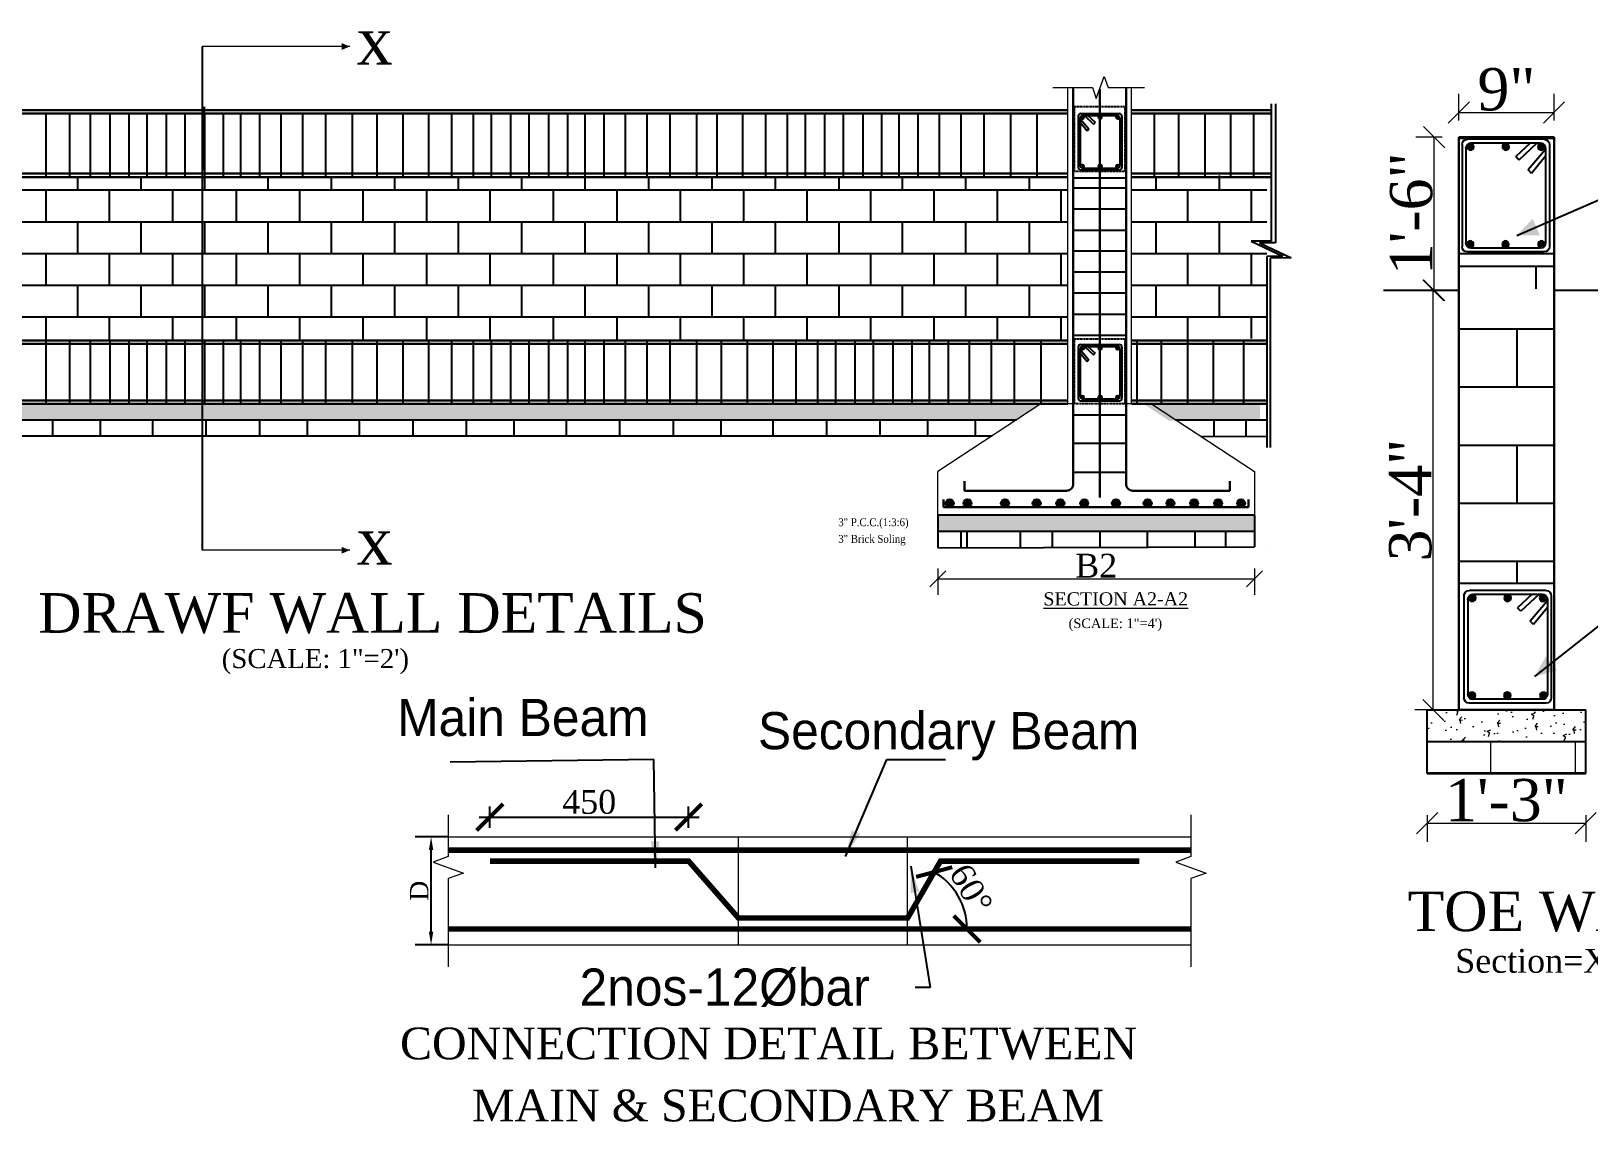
# Model space of a CAD drawing. Header units: inches. Extents: x 130993 to 274375, y -5108 to 103559.
# Drawn here: x 151298 to 151888, y 50273 to 50685 of the extents above; entities that cross this region are included whole.
import ezdxf

# ---------------------------------------------------------------- set-up
doc = ezdxf.new("R2010")
doc.units = ezdxf.units.IN
doc.header["$MEASUREMENT"] = 0
doc.header["$PDMODE"] = 2
doc.header["$PDSIZE"] = -3
doc.linetypes.add('DASHED', pattern=[0.75, 0.5, -0.25])
for name, color, linetype in [('0.25', 203, 'Continuous'), ('Column & Beam', 143, 'Continuous'), ('ELEVATION', 7, 'Continuous'), ('STIRRUPS', 7, 'Continuous')]:
    doc.layers.add(name, color=color, linetype=linetype)
for name, color, linetype, lineweight in [('1', 7, 'Continuous', 25), ('ar', 84, 'Continuous', 9), ('basic', 44, 'Continuous', 5), ('beam', 152, 'DASHED', 20), ('Column', 14, 'Continuous', 30), ('Construction Lines', 241, 'Continuous', 9), ('DIM', 5, 'Continuous', 9), ('dimen', 72, 'Continuous', 9), ('DIMENSION', 142, 'Continuous', 20), ('dimensions', 180, 'Continuous', 18), ('ELEV 0.25', 72, 'Continuous', 25), ('FOOTING', 12, 'Continuous', 30), ('HATCH', 9, 'Continuous', 9), ('MS_bar', 7, 'Continuous', 40), ('outer line', 134, 'Continuous', 13), ('rein', 200, 'Continuous', 30), ('rein.', 240, 'Continuous', 30), ('TEXT', 181, 'Continuous', 13), ('TEXTT', 7, 'Continuous', 13)]:
    doc.layers.add(name, color=color, linetype=linetype, lineweight=lineweight)
doc.styles.add('Attic', font='romans.shx', dxfattribs={"width": 0.8, "height": 1.735066})
doc.styles.add('DIM', font='dutch.ttf')
doc.styles.add('samar', font='times.ttf')
doc.styles.get("Standard").update_dxf_attribs({"font": 'txt.shx', "height": 6})
doc.styles.add('STYLUS', font='stylu.ttf')
doc.dimstyles.new('Attic 1-48in96', dxfattribs={"dimtxt": 7.5, "dimasz": 3, "dimexe": 2, "dimexo": 1, "dimgap": 0.5, "dimtad": 1, "dimdec": 0, "dimlfac": 0.5, "dimzin": 3, "dimdsep": 46, "dimlunit": 4, "dimtxsty": 'Attic', "dimcen": 0.09, "dimclrd": 250, "dimclre": 250, "dimadec": 0, "dimazin": 0, "dimtfac": 1, "dimtdec": 0, "dimtix": 1, "dimtmove": 1, "dimatfit": 2, "dimldrblk": 'Arrow 1', "dimfxl": 4, "dimfxlon": 1, "dimtolj": 1, "dimtzin": 0, "dimlwd": 13, "dimlwe": 13, "dimarcsym": 0})
doc.dimstyles.new('CENTER', dxfattribs={"dimtxt": 9, "dimasz": 10, "dimexe": 4, "dimexo": 0, "dimgap": 1, "dimtad": 1, "dimdec": 4, "dimrnd": 1, "dimzin": 3, "dimdsep": 46, "dimlunit": 4, "dimtxsty": 'DIM', "dimblk": 'ARCHTICK', "dimcen": 0.0625, "dimdle": 4, "dimclrt": 256, "dimadec": 0, "dimazin": 0, "dimtfac": 0.010417, "dimtdec": 4, "dimtix": 1, "dimtmove": 0, "dimatfit": 0, "dimfxl": 4, "dimfxlon": 1, "dimfrac": 2, "dimtolj": 1, "dimtzin": 0, "dimarcsym": 0})
doc.dimstyles.new('FD', dxfattribs={"dimtxt": 7, "dimasz": 5, "dimexe": 6, "dimexo": 0, "dimgap": 1, "dimtad": 1, "dimdec": 4, "dimrnd": 1, "dimzin": 0, "dimdsep": 46, "dimlunit": 4, "dimtxsty": 'DIM', "dimcen": 0.0625, "dimclrd": 256, "dimclre": 256, "dimclrt": 256, "dimadec": 0, "dimazin": 0, "dimtfac": 0.010417, "dimtdec": 4, "dimtmove": 1, "dimatfit": 3, "dimfxl": 1, "dimfrac": 2, "dimtolj": 1, "dimtzin": 0, "dimarcsym": 0})
doc.dimstyles.new('samar 1-24 (small)', dxfattribs={"dimtxt": 16, "dimasz": 8, "dimexe": 7, "dimexo": 1, "dimgap": 0.5, "dimtad": 1, "dimdec": 0, "dimlfac": 0.25, "dimzin": 3, "dimdsep": 46, "dimlunit": 4, "dimtxsty": 'samar', "dimblk": 'OBLIQUE', "dimcen": 0.09, "dimclrd": 256, "dimclre": 256, "dimclrt": 256, "dimadec": 0, "dimazin": 0, "dimtfac": 1, "dimtdec": 0, "dimtix": 1, "dimtmove": 1, "dimatfit": 2, "dimldrblk": 'Arrow 1', "dimfxl": 3, "dimfxlon": 1, "dimtolj": 1, "dimtzin": 0, "dimlwd": -1, "dimlwe": -1, "dimarcsym": 0})
doc.dimstyles.new('samar 1-48 (small)', dxfattribs={"dimtxt": 9, "dimasz": 6, "dimexe": 6, "dimexo": 1, "dimgap": 0.5, "dimtad": 1, "dimdec": 0, "dimlfac": 0.5, "dimzin": 3, "dimdsep": 46, "dimlunit": 4, "dimtxsty": 'samar', "dimblk": 'OBLIQUE', "dimcen": 0.09, "dimclrd": 256, "dimclre": 256, "dimadec": 0, "dimazin": 0, "dimtfac": 1, "dimtdec": 0, "dimtix": 1, "dimtmove": 1, "dimatfit": 2, "dimldrblk": 'Arrow 1', "dimfxl": 4, "dimfxlon": 1, "dimtolj": 1, "dimtzin": 0, "dimlwd": -1, "dimlwe": -1, "dimarcsym": 0})
pattern_1 = [(0, (-177196.107, 21873.183), (0, 12), []), (90, (-177196.107, 21873.183), (-12, 12), [12, -12])]

# ---------------------------------------------------------------- blocks, each defined once
blk = doc.blocks.new('Arrow 1')
at = {"layer": '1'}
blk.add_hatch(color=256, dxfattribs=at).paths.add_polyline_path([(-1.008, 0.424), (-1.008, -0.424), (-0.008, 0)])
blk = doc.blocks.new('_Oblique')
at = {"color": 0, "linetype": 'ByBlock', "lineweight": -2}
blk.add_line((-0.5, -0.5), (0.5, 0.5), dxfattribs=at)
blk = doc.blocks.new('*D31')
at = {"layer": 'Defpoints', "color": 0, "transparency": 16777216}
for p in [(-308.05, 233.32), (-188.26, 233.57), (-188.26, 209.47)]:
    blk.add_point(p, dxfattribs=at)
at = {"layer": 'dimen', "transparency": 16777216}
for p, q in [((-308.05, 213.47), (-308.05, 203.47)), ((-188.26, 213.47), (-188.26, 203.47)), ((-308.05, 209.47), (-188.26, 209.47))]:
    blk.add_line(p, q, dxfattribs=at)
at = {"layer": 'dimen', "transparency": 16777216, "xscale": 6, "yscale": 6, "zscale": 6, "rotation": 180}
blk.add_blockref('_Oblique', (-308.05, 209.47), dxfattribs=at)
at = {"layer": 'dimen', "transparency": 16777216, "xscale": 6, "yscale": 6, "zscale": 6}
blk.add_blockref('_Oblique', (-188.26, 209.47), dxfattribs=at)
at = {"layer": 'dimen', "color": 0, "transparency": 16777216, "insert": (-248.15, 214.47), "char_height": 9, "attachment_point": 5, "style": 'samar'}
blk.add_mtext('\\A1;B2', dxfattribs=at)
blk = doc.blocks.new('stirrups')
at = {"layer": 'HATCH'}
h = blk.add_hatch(color=256, dxfattribs=at)
h.dxf.hatch_style = 1
h.paths.add_polyline_path([(-14.69, 47.96, 0.184025), (-14.36, 47.1, 0.072502), (-13.89, 46.76, 0.534581), (-12.1, 47.96, 1)])
h = blk.add_hatch(color=256, dxfattribs=at)
h.dxf.hatch_style = 1
h.paths.add_polyline_path([(-1.28, 47.99, 0.184025), (-0.95, 47.13, 0.072502), (-0.48, 46.8, 0.534581), (1.31, 47.99, 1)])
h = blk.add_hatch(color=256, dxfattribs=at)
h.dxf.hatch_style = 1
h.paths.add_polyline_path([(12.08, 47.99, 0.184025), (12.41, 47.13, 0.072502), (12.88, 46.8, 0.534581), (14.67, 47.99, 1)])
h = blk.add_hatch(color=256, dxfattribs=at)
h.dxf.hatch_style = 1
h.paths.add_polyline_path([(-14.77, 11.03, 0.184025), (-14.44, 10.17, 0.072502), (-13.97, 9.84, 0.534581), (-12.18, 11.03, 1)])
h = blk.add_hatch(color=256, dxfattribs=at)
h.dxf.hatch_style = 1
h.paths.add_polyline_path([(-1.2, 11.03, 0.184025), (-0.87, 10.17, 0.072502), (-0.4, 9.83, 0.534581), (1.39, 11.03, 1)])
h = blk.add_hatch(color=256, dxfattribs=at)
h.dxf.hatch_style = 1
h.paths.add_polyline_path([(12.17, 11.03, 0.184025), (12.5, 10.17, 0.072502), (12.97, 9.83, 0.534581), (14.75, 11.03, 1)])
at = {"layer": 'STIRRUPS', "ltscale": 0.1}
for p, q in [((-16.53, 48.78), (-16.53, 10.15)), ((-15.06, 47.32), (-15.06, 11.62)), ((-14.53, 50.78), (14.53, 50.78)), ((-13.06, 49.32), (13.06, 49.32)), ((-9.2, 49.32), (9.2, 49.32)), ((15.06, 47.32), (15.06, 11.62)), ((16.53, 48.78), (16.53, 10.15)), ((-15.06, 43.45), (-15.06, 11.62)), ((15.06, 43.45), (15.06, 15.48)), ((-14.53, 8.15), (14.53, 8.15)), ((-13.06, 9.62), (13.06, 9.62)), ((-9.2, 9.62), (9.2, 9.62))]:
    blk.add_line(p, q, dxfattribs=at)
at = {"layer": 'STIRRUPS'}
for p, q in [((-11.8, 49.32), (-5, 42.92)), ((-9.18, 49.32), (-3.78, 44.22)), ((-15.06, 46.9), (-8.51, 39.2)), ((-15.06, 44.41), (-9.75, 37.89)), ((-5, 42.92), (-3.78, 44.22)), ((-9.75, 37.89), (-8.51, 39.2))]:
    blk.add_line(p, q, dxfattribs=at)
at = {"layer": 'STIRRUPS', "ltscale": 0.1}
for centre in [(-13.4, 47.96), (0.01, 47.99), (13.38, 47.99), (-13.48, 11.03), (0.1, 11.03), (13.46, 11.03)]:
    blk.add_circle(centre, 1.29, dxfattribs=at)
for centre, start, end in [((-14.53, 48.78), 90, 180), ((-13.06, 47.32), 90, 180), ((13.06, 47.32), 0, 90), ((14.53, 48.78), 0, 90), ((-14.53, 10.15), 180, 270), ((-13.06, 11.62), 180, 270), ((13.06, 11.62), 270, 0), ((14.53, 10.15), 270, 0)]:
    blk.add_arc(centre, 2, start, end, dxfattribs=at)
blk = doc.blocks.new('*D27')
at = {"layer": 'Defpoints', "color": 0, "ltscale": 0.1, "transparency": 16777216}
for p in [(-120.6, 318.66), (-114.91, 318.66), (-114.91, 159.91)]:
    blk.add_point(p, dxfattribs=at)
at = {"layer": 'dimensions', "ltscale": 0.1, "transparency": 16777216}
for p, q in [((-117.6, 318.66), (-127.6, 318.66)), ((-120.6, 159.91), (-120.6, 318.66)), ((-117.6, 159.91), (-127.6, 159.91))]:
    blk.add_line(p, q, dxfattribs=at)
at = {"layer": 'dimensions', "ltscale": 0.1, "transparency": 16777216, "xscale": 8, "yscale": 8, "zscale": 8}
for p, rotation in [((-120.6, 318.66), 90), ((-120.6, 159.91), 270)]:
    blk.add_blockref('_Oblique', p, dxfattribs=dict(at, rotation=rotation))
at = {"layer": 'dimensions', "ltscale": 0.1, "transparency": 16777216, "insert": (-129.24, 239.28), "char_height": 16, "attachment_point": 5, "rotation": 90, "style": 'samar'}
blk.add_mtext('\\A1;3\'-4"', dxfattribs=at)
blk = doc.blocks.new('*D28')
at = {"layer": 'Defpoints', "color": 0, "ltscale": 0.1, "transparency": 16777216}
for p in [(-74.94, 385.94), (-110.94, 376.58), (-74.94, 376.58)]:
    blk.add_point(p, dxfattribs=at)
at = {"layer": 'dimensions', "ltscale": 0.1, "transparency": 16777216}
for p, q in [((-110.94, 382.94), (-110.94, 392.94)), ((-74.94, 382.94), (-74.94, 392.94)), ((-110.94, 385.94), (-74.94, 385.94))]:
    blk.add_line(p, q, dxfattribs=at)
at = {"layer": 'dimensions', "ltscale": 0.1, "transparency": 16777216, "xscale": 8, "yscale": 8, "zscale": 8, "rotation": 180}
blk.add_blockref('_Oblique', (-110.94, 385.94), dxfattribs=at)
at = {"layer": 'dimensions', "ltscale": 0.1, "transparency": 16777216, "xscale": 8, "yscale": 8, "zscale": 8}
blk.add_blockref('_Oblique', (-74.94, 385.94), dxfattribs=at)
at = {"layer": 'dimensions', "ltscale": 0.1, "transparency": 16777216, "insert": (-92.94, 394.6), "char_height": 16, "attachment_point": 5, "style": 'samar'}
blk.add_mtext('\\A1;9"', dxfattribs=at)
blk = doc.blocks.new('*D29')
at = {"layer": 'Defpoints', "color": 0, "ltscale": 0.1, "transparency": 16777216}
for p in [(-120.26, 376.58), (-110.94, 376.58), (-110.94, 318.66)]:
    blk.add_point(p, dxfattribs=at)
at = {"layer": 'dimensions', "ltscale": 0.1, "transparency": 16777216}
for p, q in [((-117.26, 376.58), (-127.26, 376.58)), ((-120.26, 318.66), (-120.26, 376.58)), ((-117.26, 318.66), (-127.26, 318.66))]:
    blk.add_line(p, q, dxfattribs=at)
at = {"layer": 'dimensions', "ltscale": 0.1, "transparency": 16777216, "xscale": 8, "yscale": 8, "zscale": 8}
for p, rotation in [((-120.26, 376.58), 90), ((-120.26, 318.66), 270)]:
    blk.add_blockref('_Oblique', p, dxfattribs=dict(at, rotation=rotation))
at = {"layer": 'dimensions', "ltscale": 0.1, "transparency": 16777216, "insert": (-128.9, 347.62), "char_height": 16, "attachment_point": 5, "rotation": 90, "style": 'samar'}
blk.add_mtext('\\A1;1\'-6"', dxfattribs=at)
blk = doc.blocks.new('*D30')
at = {"layer": 'Defpoints', "color": 0, "ltscale": 0.1, "transparency": 16777216}
for p in [(-122.94, 135.91), (-62.94, 135.91), (-62.94, 117.05)]:
    blk.add_point(p, dxfattribs=at)
at = {"layer": 'dimensions', "ltscale": 0.1, "transparency": 16777216}
for p, q in [((-122.94, 120.05), (-122.94, 110.05)), ((-62.94, 120.05), (-62.94, 110.05)), ((-122.94, 117.05), (-62.94, 117.05))]:
    blk.add_line(p, q, dxfattribs=at)
at = {"layer": 'dimensions', "ltscale": 0.1, "transparency": 16777216, "xscale": 8, "yscale": 8, "zscale": 8, "rotation": 180}
blk.add_blockref('_Oblique', (-122.94, 117.05), dxfattribs=at)
at = {"layer": 'dimensions', "ltscale": 0.1, "transparency": 16777216, "xscale": 8, "yscale": 8, "zscale": 8}
blk.add_blockref('_Oblique', (-62.94, 117.05), dxfattribs=at)
at = {"layer": 'dimensions', "ltscale": 0.1, "transparency": 16777216, "insert": (-92.94, 125.69), "char_height": 16, "attachment_point": 5, "style": 'samar'}
blk.add_mtext('\\A1;1\'-3"', dxfattribs=at)
blk = doc.blocks.new('_ArchTick')
at = {"color": 0, "linetype": 'ByBlock', "const_width": 0.15}
blk.add_lwpolyline([(-0.5, -0.5), (0.5, 0.5)], dxfattribs=at)
blk = doc.blocks.new('*D63')
at = {"layer": 'Defpoints', "color": 0}
for p in [(55756, 14704.38), (55680.79, 14687.74), (55756, 14687.74)]:
    blk.add_point(p, dxfattribs=at)
at = {"layer": 'DIMENSION', "color": 0, "lineweight": -2}
for p, q in [((55676.79, 14704.38), (55760, 14704.38)), ((55680.79, 14700.38), (55680.79, 14708.38)), ((55756, 14700.38), (55756, 14708.38))]:
    blk.add_line(p, q, dxfattribs=at)
at = {"layer": 'DIMENSION', "color": 0, "lineweight": -2, "xscale": 10, "yscale": 10, "zscale": 10, "rotation": 180}
blk.add_blockref('_ArchTick', (55680.79, 14704.38), dxfattribs=at)
at = {"layer": 'DIMENSION', "color": 0, "lineweight": -2, "xscale": 10, "yscale": 10, "zscale": 10}
blk.add_blockref('_ArchTick', (55756, 14704.38), dxfattribs=at)
at = {"layer": 'DIMENSION', "insert": (55718.39, 14710.07), "char_height": 9, "attachment_point": 5, "style": 'DIM'}
blk.add_mtext('\\A1;450', dxfattribs=at)
blk = doc.blocks.new('*D64')
at = {"layer": 'Defpoints', "color": 0}
for p in [(55851.29, 14687.74), (55859.83, 14670.57), (55838.86, 14666.24), (55665.04, 14662.07), (55946.05, 14662.07)]:
    blk.add_point(p, dxfattribs=at)
at = {"layer": 'DIMENSION', "color": 0, "lineweight": -2}
blk.add_arc((55836.44, 14662.07), 24.89, 0, 59.94837, dxfattribs=at)
at = {"layer": 'DIMENSION', "color": 0, "lineweight": -2, "xscale": 10, "yscale": 10, "zscale": 10}
for p, rotation in [((55848.9, 14683.61), 149.9483678419311), ((55861.33, 14662.07), 270.0000000000001)]:
    blk.add_blockref('_ArchTick', p, dxfattribs=dict(at, rotation=rotation))
at = {"layer": 'DIMENSION', "insert": (55862.84, 14677.29), "char_height": 9, "attachment_point": 5, "rotation": 299.97418, "style": 'DIM'}
blk.add_mtext('\\A1;60°', dxfattribs=at)
blk = doc.blocks.new('*D62')
at = {"layer": 'Defpoints', "color": 0}
for p in [(55658.56, 14696.94), (55665.04, 14696.94), (55665.04, 14656.05)]:
    blk.add_point(p, dxfattribs=at)
at = {"layer": 'DIM', "lineweight": -2}
for p, q in [((55665.04, 14696.94), (55652.56, 14696.94)), ((55658.56, 14661.05), (55658.56, 14691.94)), ((55665.04, 14656.05), (55652.56, 14656.05))]:
    blk.add_line(p, q, dxfattribs=at)
at = {"layer": 'DIM'}
for points in [[(55657.73, 14691.94), (55659.39, 14691.94), (55658.56, 14696.94)], [(55657.73, 14661.05), (55659.39, 14661.05), (55658.56, 14656.05)]]:
    blk.add_solid(points, dxfattribs=at)
at = {"layer": 'DIM', "insert": (55654.06, 14676.5), "char_height": 7, "attachment_point": 5, "rotation": 90, "style": 'DIM'}
blk.add_mtext('\\A1;D', dxfattribs=at)
blk = doc.blocks.new('DFGGGH')
at = {"ltscale": 0.1}
h = blk.add_hatch(dxfattribs=at)
h.set_pattern_fill('AR-B816', color=256, scale=1.5, style=0)
h.set_pattern_definition(pattern_1)
h.paths.add_polyline_path([(-258.83, 299.67), (-258.83, 361.51), (-819.99, 361.51), (-819.99, 299.67)])
h = blk.add_hatch(dxfattribs=at)
h.set_pattern_fill('AR-B816', color=256, scale=1.5, style=0)
h.set_pattern_definition(pattern_1)
h.paths.add_polyline_path([(-183.59, 300.55), (-183.59, 362.39), (-234.83, 361.51), (-234.83, 299.67)])
h = blk.add_hatch(dxfattribs=at)
h.set_pattern_fill('AR-B816', color=256, scale=5.2, style=0)
h.set_pattern_definition([(0, (-250695.62, 49098.685), (0, 41.6), []), (90, (-250695.62, 49098.685), (-41.6, 41.6), [41.6, -41.6])])
h.paths.add_polyline_path([(-74.94, 334.12), (-110.94, 334.12), (-110.94, 197.74), (-74.94, 197.74)])
h.paths.add_polyline_path([(-110.94, 197.67), (-108.57, 197.67, -0.053422), (-108.02, 197.67), (-93.81, 197.67, -0.053422), (-93.26, 197.67), (-78.14, 197.67, -0.117076), (-76.95, 197.67), (-74.94, 197.67), (-74.94, 319.17), (-107.93, 319.17, -0.077666), (-108.72, 319.17), (-110.94, 319.17)])
h = blk.add_hatch(dxfattribs=at)
h.set_pattern_fill('AR-B816', color=256, scale=2.75, style=0)
h.set_pattern_definition([(0, (-250695.62, 49098.685), (0, 22), []), (90, (-250695.62, 49098.685), (-22, 22), [22, -22])])
h.paths.add_polyline_path([(-74.94, 318.66), (-110.94, 318.66), (-110.94, 207.91), (-74.94, 207.91)])
for points in [[(-303.85, 236.57), (-303.27, 236.57, 0.359153), (-302.02, 238.08, 1), (-305.1, 238.08, 0.359153)], [(-295.29, 238.08, 1), (-298.37, 238.08, 0.359682), (-297.12, 236.57), (-296.54, 236.57, 0.359682)], [(-282.96, 236.57), (-282.38, 236.57, 0.359623), (-281.13, 238.08, 1), (-284.21, 238.08, 0.359623)], [(-270.39, 236.57, 0.359564), (-269.15, 238.08, 1), (-272.23, 238.08, 0.359564), (-270.98, 236.57)], [(-263.25, 238.08, 0.359505), (-262.01, 236.57), (-261.42, 236.57, 0.359505), (-260.17, 238.08, 1)], [(-251.13, 238.08, 1), (-254.21, 238.08, 0.359446), (-252.96, 236.57), (-252.38, 236.57, 0.359446)], [(-242.22, 238.08, 0.359387), (-240.98, 236.57), (-240.39, 236.57, 0.359387), (-239.14, 238.08, 1)], [(-230.24, 238.08, 0.359329), (-228.99, 236.57), (-228.41, 236.57, 0.359329), (-227.16, 238.08, 1)], [(-221.6, 238.08, 0.35927), (-220.36, 236.57), (-219.77, 236.57, 0.35927), (-218.52, 238.08, 1)], [(-212.63, 238.08, 0.359212), (-211.38, 236.57), (-210.8, 236.57, 0.359212), (-209.55, 238.08, 1)], [(-202.31, 236.57), (-201.72, 236.57, 0.359153), (-200.48, 238.08, 1), (-203.56, 238.08, 0.359153)], [(-193.63, 236.57), (-193.04, 236.57, 0.359153), (-191.79, 238.08, 1), (-194.87, 238.08, 0.359153)]]:
    blk.add_hatch(color=256).paths.add_polyline_path(points)
at = {"layer": 'dimensions', "ltscale": 0.1}
h = blk.add_hatch(dxfattribs=at)
h.set_pattern_fill('AR-B816', color=256, scale=1.9999, style=0)
h.set_pattern_definition([(0, (-188548.522, 37093.516), (0, 15.9992), []), (90, (-188548.522, 37093.516), (-15.9992, 15.9992), [15.9992, -15.9992])])
h.paths.add_polyline_path([(-62.94, 135.91), (-62.94, 147.91), (-122.94, 147.91), (-122.94, 135.91)])
at = {"layer": 'HATCH', "lineweight": 25, "ltscale": 0.1}
h = blk.add_hatch(dxfattribs=at)
h.set_pattern_fill('AR-CONC', color=256, scale=2)
h.set_pattern_definition([(50, (-1076903.907, 411230.179), (14.34520365, -1.2550427), [1.5, -16.5]), (355, (-1076903.907, 411230.179), (-2.77502667, 15.04384267), [1.2, -13.2]), (100.4514445, (-1076902.712, 411230.075), (11.57017693, 13.78879982), [1.27480384, -14.02284224]), (46.1842, (-1076903.907, 411234.179), (21.3448266, -3.31038562), [2.25, -24.75]), (96.6356355, (-1076902.128, 411233.903), (18.6932389, 19.482372), [1.91220684, -21.0342752]), (351.184164, (-1076903.907, 411234.18), (18.6932389, 19.482372), [1.8, -19.8]), (21, (-1076901.907, 411233.179), (11.93814104, -8.05237781), [1.5, -16.5]), (326, (-1076901.907, 411233.179), (4.86630664, 14.5030009), [1.2, -13.2]), (71.4514447, (-1076900.912, 411232.508), (16.80444753, 6.45062306), [1.2748038, -14.02284224]), (37.5, (-1076903.907, 411230.179), (0.243197106, 6.657877077), [0, -13.04, 0, -13.4, 0, -13.25]), (7.5, (-1076903.907, 411230.179), (5.26139075, 7.888234238), [0, -7.64, 0, -12.74, 0, -5.05]), (327.5, (-1076908.367, 411230.179), (10.676448723, -0.451097435), [0, -5, 0, -15.6, 0, -20.7]), (317.5, (-1076910.367, 411230.179), (11.66372339, 2.00209965), [0, -6.5, 0, -10.36, 0, -14.7])])
h.paths.add_polyline_path([(-811.97, 275.66), (-806.49, 275.65), (-806.48, 272.81), (-800.84, 269.65), (-800.85, 269.66)], flags=17)
h.paths.add_polyline_path([(-269.14, 275.64), (-811.99, 275.67), (-800.84, 269.67), (-278.34, 269.64)])
h = blk.add_hatch(dxfattribs=at)
h.set_pattern_fill('AR-CONC', color=256, scale=2)
h.set_pattern_definition([(50, (-1076572.819, 411229.892), (14.34520365, -1.2550427), [1.5, -16.5]), (355, (-1076572.819, 411229.892), (-2.77502667, 15.04384267), [1.2, -13.2]), (100.4514445, (-1076571.623, 411229.787), (11.57017693, 13.78879982), [1.27480384, -14.02284224]), (46.1842, (-1076572.819, 411233.892), (21.3448266, -3.31038562), [2.25, -24.75]), (96.6356355, (-1076571.04, 411233.616), (18.6932389, 19.482372), [1.91220684, -21.0342752]), (351.184164, (-1076572.819, 411233.892), (18.6932389, 19.482372), [1.8, -19.8]), (21, (-1076570.819, 411232.892), (11.93814104, -8.05237781), [1.5, -16.5]), (326, (-1076570.819, 411232.892), (4.86630664, 14.5030009), [1.2, -13.2]), (71.4514447, (-1076569.824, 411232.221), (16.80444753, 6.45062306), [1.2748038, -14.02284224]), (37.5, (-1076572.8185, 411229.892), (0.243197106, 6.657877077), [0, -13.04, 0, -13.4, 0, -13.25]), (7.5, (-1076572.8185, 411229.892), (5.26139075, 7.888234238), [0, -7.64, 0, -12.74, 0, -5.05]), (327.5, (-1076577.2785, 411229.892), (10.676448723, -0.451097435), [0, -5, 0, -15.6, 0, -20.7]), (317.5, (-1076579.2785, 411229.892), (11.66372339, 2.00209965), [0, -6.5, 0, -10.36, 0, -14.7])])
h.paths.add_polyline_path([(-670.73, 275.38), (-811.99, 275.67), (-806.32, 272.61), (-800.88, 269.67), (-670.73, 269.38)])
h.paths.add_polyline_path([(-186.18, 275.36), (-229.84, 275.38), (-220.69, 269.4), (-186.18, 269.36)])
h = blk.add_hatch(dxfattribs=at)
h.set_pattern_fill('AR-CONC', color=256, scale=2)
h.set_pattern_definition([(50, (-1076643.499, 411188.106), (14.34520365, -1.2550427), [1.5, -16.5]), (355, (-1076643.499, 411188.106), (-2.77502667, 15.04384267), [1.2, -13.2]), (100.4514445, (-1076642.304, 411188.001), (11.57017693, 13.78879982), [1.27480384, -14.02284224]), (46.1842, (-1076643.5, 411192.106), (21.3448266, -3.31038562), [2.25, -24.75]), (96.6356355, (-1076641.72, 411191.83), (18.6932389, 19.482372), [1.91220684, -21.0342752]), (351.184164, (-1076643.5, 411192.106), (18.6932389, 19.482372), [1.8, -19.8]), (21, (-1076641.499, 411191.106), (11.93814104, -8.05237781), [1.5, -16.5]), (326, (-1076641.499, 411191.106), (4.86630664, 14.5030009), [1.2, -13.2]), (71.4514447, (-1076640.504, 411190.435), (16.80444753, 6.45062306), [1.2748038, -14.02284224]), (37.5, (-1076643.499, 411188.106), (0.243197106, 6.657877077), [0, -13.04, 0, -13.4, 0, -13.25]), (7.5, (-1076643.499, 411188.106), (5.26139075, 7.888234238), [0, -7.64, 0, -12.74, 0, -5.05]), (327.5, (-1076647.959, 411188.106), (10.676448723, -0.451097435), [0, -5, 0, -15.6, 0, -20.7]), (317.5, (-1076649.959, 411188.106), (11.66372339, 2.00209965), [0, -6.5, 0, -10.36, 0, -14.7])])
h.paths.add_polyline_path([(-767.37, 233.76), (-899.52, 233.59), (-899.52, 230.75), (-899.52, 227.59), (-767.37, 227.76)])
h.paths.add_polyline_path([(-188.25, 233.58), (-308.09, 233.59), (-308.09, 227.59), (-188.25, 227.58)])
at = {"layer": 'HATCH', "ltscale": 0.1}
h = blk.add_hatch(dxfattribs=at)
h.set_pattern_fill('AR-CONC', color=256, scale=2, style=0)
h.set_pattern_definition([(50, (-1506514.575, 748568.239), (14.34520365, -1.2550427), [1.5, -16.5]), (355, (-1506514.575, 748568.239), (-2.77502667, 15.04384267), [1.2, -13.2]), (100.4514, (-1506513.38, 748568.134), (11.57018763, 13.78879084), [1.2748038, -14.02284224]), (46.1842, (-1506514.575, 748572.239), (21.34482097, -3.31038029), [2.25, -24.75]), (96.6356, (-1506512.796, 748571.963), (18.6932541, 19.48235742), [1.91220576, -21.03426]), (351.1842, (-1506514.575, 748572.239), (18.6932389, 19.48237202), [1.8, -19.8]), (21, (-1506512.575, 748571.239), (11.93814104, -8.05237781), [1.5, -16.5]), (326, (-1506512.575, 748571.239), (4.86630664, 14.5030009), [1.2, -13.2]), (71.4514, (-1506511.58, 748570.567), (16.80445257, 6.45060993), [1.2748038, -14.02284224]), (37.5, (-1506514.575, 748568.2385), (0.243197106, 6.657877077), [0, -13.04, 0, -13.4, 0, -13.25]), (7.5, (-1506514.575, 748568.2385), (5.26139075, 7.888234238), [0, -7.64, 0, -12.74, 0, -5.05]), (327.5, (-1506519.035, 748568.2385), (10.676448723, -0.451097435), [0, -5, 0, -15.6, 0, -20.7]), (317.5, (-1506521.035, 748568.2385), (11.663723387, 2.002099647), [0, -6.5, 0, -10.36, 0, -14.7])])
h.paths.add_polyline_path([(-62.94, 147.91), (-62.94, 159.91), (-77.31, 159.91, -0.036217), (-77.68, 159.91), (-122.94, 159.91), (-122.94, 147.91)])
at = {"ltscale": 0.1}
for p, q in [((-586.41, 410.89), (-586.41, 220.32)), ((-181.96, 389.25), (-181.96, 337.29)), ((-180.35, 389.25), (-180.35, 336.64)), ((-181.96, 337.29), (-189.48, 337.29)), ((-189.48, 337.29), (-177.53, 331.55)), ((-180.35, 336.64), (-186.32, 336.64)), ((-186.32, 336.64), (-174.38, 330.91)), ((-177.53, 331.55), (-183.59, 331.47)), ((-183.59, 331.47), (-183.59, 259.25)), ((-174.38, 330.91), (-182.35, 330.8)), ((-182.35, 330.8), (-182.35, 259.25))]:
    blk.add_line(p, q, dxfattribs=at)
at = {"color": 3, "ltscale": 0.1}
for p, q in [((-139.46, 318.66), (-110.94, 318.66)), ((-74.94, 318.66), (-17.65, 318.66)), ((-110.94, 159.91), (-74.94, 159.91)), ((-110.94, 135.91), (-74.94, 135.91))]:
    blk.add_line(p, q, dxfattribs=at)
at = {"layer": '0.25', "ltscale": 0.1}
for p, q in [((-642.97, 269.65), (-642.97, 263.65)), ((-624.97, 269.62), (-624.97, 263.62)), ((-605.2, 269.62), (-605.2, 263.62)), ((-584.97, 269.61), (-584.97, 263.61)), ((-564.72, 269.6), (-564.72, 263.6)), ((-546.72, 269.62), (-546.72, 263.62)), ((-526.95, 269.62), (-526.95, 263.62)), ((-506.72, 269.61), (-506.72, 263.61)), ((-486.47, 269.6), (-486.47, 263.6)), ((-468.47, 269.62), (-468.47, 263.62)), ((-448.7, 269.62), (-448.7, 263.62)), ((-428.46, 269.61), (-428.46, 263.61)), ((-408.21, 269.6), (-408.21, 263.6)), ((-390.21, 269.62), (-390.21, 263.62)), ((-370.44, 269.62), (-370.44, 263.62)), ((-350.21, 269.61), (-350.21, 263.61)), ((-329.96, 269.6), (-329.96, 263.6)), ((-311.96, 269.6), (-311.96, 263.6)), ((-293.96, 269.6), (-293.96, 263.6)), ((-279.55, 269.6), (-279.55, 268.82)), ((-203.61, 269.64), (-203.61, 263.64)), ((-191.57, 269.64), (-191.57, 263.64)), ((-299.3, 227.57), (-299.3, 221.57)), ((-297.05, 227.57), (-297.05, 221.57)), ((-276.87, 227.57), (-276.87, 221.57)), ((-264.83, 227.57), (-264.83, 221.57)), ((-246.83, 227.57), (-246.83, 221.57)), ((-228.83, 227.57), (-228.83, 221.57)), ((-210.83, 227.57), (-210.83, 221.57)), ((-199.26, 227.57), (-199.26, 221.57))]:
    blk.add_line(p, q, dxfattribs=at)
for centre in [(-303.56, 238.08), (-296.83, 238.08), (-282.67, 238.08), (-270.69, 238.08), (-261.71, 238.08), (-252.67, 238.08), (-240.68, 238.08), (-228.7, 238.08), (-220.06, 238.08), (-211.09, 238.08), (-202.02, 238.08), (-193.33, 238.08)]:
    blk.add_circle(centre, 1.54, dxfattribs=at)
at = {"layer": 'beam', "lineweight": -3, "ltscale": 0.1}
for points in [[(-256.32, 388.14), (-237.33, 388.14), (-237.33, 363.57), (-256.32, 363.57)], [(-256.32, 300.24), (-237.33, 300.24), (-237.33, 275.67), (-256.32, 275.67)]]:
    blk.add_lwpolyline(points, close=True, dxfattribs=at)
at = {"layer": 'Column', "lineweight": 20, "ltscale": 0.1}
for p, q in [((-258.83, 275.67), (-258.83, 395.38)), ((-234.83, 275.67), (-234.83, 395.38))]:
    blk.add_line(p, q, dxfattribs=at)
at = {"layer": 'Column & Beam', "ltscale": 0.1}
for points in [[(-74.94, 332.43), (-110.94, 332.43), (-110.94, 376.25), (-74.94, 376.25)], [(-74.94, 159.91), (-110.94, 159.91), (-110.94, 207.91), (-74.94, 207.91)]]:
    blk.add_lwpolyline(points, close=True, dxfattribs=at)
at = {"layer": 'Construction Lines', "linetype": 'Continuous', "ltscale": 8}
for p, q in [((-269.14, 275.67), (-308.05, 250.08)), ((-256.83, 275.67), (-269.14, 275.67)), ((-227.25, 275.67), (-236.83, 275.67)), ((-227.25, 275.67), (-188.26, 250.08)), ((-308.05, 233.32), (-308.05, 250.08)), ((-188.26, 250.08), (-188.26, 233.57))]:
    blk.add_line(p, q, dxfattribs=at)
at = {"layer": 'ELEV 0.25', "ltscale": 0.1}
for p, q in [((-122.94, 135.91), (-122.94, 159.91)), ((-122.94, 159.91), (-62.94, 159.91)), ((-62.94, 135.91), (-62.94, 159.91)), ((-122.94, 147.91), (-62.94, 147.91)), ((-122.94, 135.91), (-62.94, 135.91))]:
    blk.add_line(p, q, dxfattribs=at)
at = {"layer": 'FOOTING', "lineweight": 25, "ltscale": 0.1}
for p, q in [((-443.98, 275.67), (-591.81, 275.67)), ((-800.88, 269.67), (-278.3, 269.64)), ((-218.11, 269.67), (-183.59, 269.67)), ((-789.76, 263.68), (-287.47, 263.61)), ((-208.5, 263.36), (-183.59, 263.44)), ((-188.26, 233.59), (-308.09, 233.59)), ((-308.09, 233.59), (-308.09, 221.2)), ((-188.26, 233.57), (-188.23, 221.58)), ((-308.09, 227.59), (-188.24, 227.59)), ((-308.09, 221.2), (-188.23, 221.58)), ((-183.59, 221.59), (-183.58, 221.59))]:
    blk.add_line(p, q, dxfattribs=at)
at = {"layer": 'FOOTING', "lineweight": 20}
for p, q in [((-258.83, 275.67), (-266.83, 275.67)), ((-258.83, 275.67), (-266.83, 275.67)), ((-226.83, 275.67), (-234.83, 275.67))]:
    blk.add_line(p, q, dxfattribs=at)
at = {"layer": 'outer line', "linetype": 'Continuous', "ltscale": 1.15}
blk.add_lwpolyline([(-264.61, 395.38), (-249.61, 395.38), (-248.11, 391.26), (-245.11, 399.51), (-243.61, 395.38), (-229.84, 395.38)], dxfattribs=at)
at = {"layer": 'rein', "ltscale": 0.1}
for p, q in [((-256.83, 395.38), (-256.85, 245.04)), ((-236.83, 395.38), (-236.78, 244.83)), ((-246.83, 273.32), (-246.83, 394.78)), ((-246.83, 240.26), (-246.83, 275.67)), ((-297.97, 242.82), (-297.97, 246.42)), ((-297.97, 242.82), (-259.33, 242.82)), ((-234.33, 242.82), (-197.56, 242.82)), ((-197.56, 242.82), (-197.56, 246.42)), ((-305.97, 239.57), (-305.97, 236.57)), ((-305.97, 236.57), (-190.5, 236.57)), ((-190.5, 239.57), (-190.5, 236.57))]:
    blk.add_line(p, q, dxfattribs=at)
for centre, start, end in [((-259.33, 245.32), 270, 0), ((-234.33, 245.32), 180, 270)]:
    blk.add_arc(centre, 2.5, start, end, dxfattribs=at)
at = {"layer": 'rein.', "lineweight": 30, "ltscale": 0.1}
for p, q in [((-819.99, 386.84), (-258.83, 386.84)), ((-258.83, 385.55), (-819.99, 385.55)), ((-234.83, 386.84), (-181.96, 386.84)), ((-181.96, 385.55), (-234.83, 385.55)), ((-819.99, 362.89), (-258.83, 362.89)), ((-819.99, 361.51), (-258.83, 361.51)), ((-234.83, 362.89), (-181.96, 362.89)), ((-234.83, 361.51), (-181.96, 361.51)), ((-819.99, 299.67), (-258.77, 299.67)), ((-258.77, 298.38), (-819.99, 298.38)), ((-234.83, 299.67), (-183.59, 299.67)), ((-183.59, 298.38), (-234.83, 298.38)), ((-819.99, 277.01), (-258.83, 277.01)), ((-234.83, 277.01), (-183.59, 277.01)), ((-819.99, 275.67), (-258.83, 275.67)), ((-234.83, 275.67), (-183.59, 275.67))]:
    blk.add_line(p, q, dxfattribs=at)
at = {"layer": 'rein.', "ltscale": 0.1}
for p, q in [((-110.94, 376.58), (-110.94, 159.91)), ((-110.94, 376.58), (-74.94, 376.58)), ((-74.94, 159.91), (-74.94, 376.58))]:
    blk.add_line(p, q, dxfattribs=at)
at = {"layer": 'STIRRUPS', "ltscale": 0.1}
for p, q in [((-645.58, 385.51), (-645.58, 361.51)), ((-645.58, 385.51), (-645.58, 361.51)), ((-636.54, 385.51), (-636.54, 361.51)), ((-636.54, 385.51), (-636.54, 361.51)), ((-628.78, 385.51), (-628.78, 361.51)), ((-628.78, 385.51), (-628.78, 361.51)), ((-621.3, 385.51), (-621.3, 361.51)), ((-621.3, 385.51), (-621.3, 361.51)), ((-614.14, 385.51), (-614.14, 361.51)), ((-614.14, 385.51), (-614.14, 361.51)), ((-607.34, 385.51), (-607.34, 361.51)), ((-607.34, 385.51), (-607.34, 361.51)), ((-600.02, 385.51), (-600.02, 361.51)), ((-600.02, 385.51), (-600.02, 361.51)), ((-592.99, 385.51), (-592.99, 361.51)), ((-592.99, 385.51), (-592.99, 361.51)), ((-585.58, 388.08), (-585.58, 364.08)), ((-585.55, 385.51), (-585.55, 361.51)), ((-578.38, 385.51), (-578.38, 361.51)), ((-578.38, 385.51), (-578.38, 361.51)), ((-571.88, 385.51), (-571.88, 361.51)), ((-571.88, 385.51), (-571.88, 361.51)), ((-564.65, 385.51), (-564.65, 361.51)), ((-564.65, 385.51), (-564.65, 361.51)), ((-556.65, 385.51), (-556.65, 361.51)), ((-548.44, 385.51), (-548.44, 361.51)), ((-539.72, 385.51), (-539.72, 361.51)), ((-529.63, 385.51), (-529.63, 361.51)), ((-520.34, 385.51), (-520.34, 361.51)), ((-510.45, 385.51), (-510.45, 361.51)), ((-500.76, 385.51), (-500.76, 361.51)), ((-492.07, 385.51), (-492.07, 361.51)), ((-483.85, 385.51), (-483.85, 361.51)), ((-477.09, 385.51), (-477.09, 361.51)), ((-469.77, 385.51), (-469.77, 361.51)), ((-462.74, 385.51), (-462.74, 361.51)), ((-455.3, 385.51), (-455.3, 361.51)), ((-448.13, 385.51), (-448.13, 361.51)), ((-441.63, 385.51), (-441.63, 361.51)), ((-434.4, 385.51), (-434.4, 361.51)), ((-426.4, 385.51), (-426.4, 361.51)), ((-418.19, 385.51), (-418.19, 361.51)), ((-409.47, 385.51), (-409.47, 361.51)), ((-399.39, 385.51), (-399.39, 361.51)), ((-391.65, 385.51), (-391.65, 361.51)), ((-381.95, 385.51), (-381.95, 361.51)), ((-373.27, 385.51), (-373.27, 361.51)), ((-365.05, 385.51), (-365.05, 361.51)), ((-358.29, 385.51), (-358.29, 361.51)), ((-350.97, 385.51), (-350.97, 361.51)), ((-343.94, 385.51), (-343.94, 361.51)), ((-336.5, 385.51), (-336.5, 361.51)), ((-329.33, 385.51), (-329.33, 361.51)), ((-322.83, 385.51), (-322.83, 361.51)), ((-315.6, 385.51), (-315.6, 361.51)), ((-307.6, 385.51), (-307.6, 361.51)), ((-299.39, 385.51), (-299.39, 361.51)), ((-290.67, 385.51), (-290.67, 361.51)), ((-280.58, 385.51), (-280.58, 361.51)), ((-270.67, 385.51), (-270.67, 361.51)), ((-226.25, 385.38), (-226.25, 361.38)), ((-226.25, 385.38), (-226.25, 361.38)), ((-216.95, 385.38), (-216.95, 361.38)), ((-216.95, 385.38), (-216.95, 361.38)), ((-207.06, 385.38), (-207.06, 361.38)), ((-207.06, 385.38), (-207.06, 361.38)), ((-197.37, 385.38), (-197.37, 361.38)), ((-197.37, 385.38), (-197.37, 361.38)), ((-188.68, 385.38), (-188.68, 361.38)), ((-188.68, 385.38), (-188.68, 361.38)), ((-256.83, 361.16), (-236.83, 361.16)), ((-256.83, 357.43), (-236.83, 357.43)), ((-256.83, 349.43), (-236.83, 349.43)), ((-256.83, 341.43), (-236.83, 341.43)), ((-256.83, 333.55), (-236.83, 333.55)), ((-256.83, 325.67), (-236.83, 325.67)), ((-256.83, 317.67), (-236.83, 317.67)), ((-256.83, 309.67), (-236.83, 309.67)), ((-256.83, 301.67), (-236.83, 301.67)), ((-645.58, 299.67), (-645.58, 275.67)), ((-645.58, 299.67), (-645.58, 275.67)), ((-636.54, 299.67), (-636.54, 275.67)), ((-636.54, 299.67), (-636.54, 275.67)), ((-628.78, 299.67), (-628.78, 275.67)), ((-628.78, 299.67), (-628.78, 275.67)), ((-621.3, 299.67), (-621.3, 275.67)), ((-621.3, 299.67), (-621.3, 275.67)), ((-614.14, 299.67), (-614.14, 275.67)), ((-614.14, 299.67), (-614.14, 275.67)), ((-607.34, 299.67), (-607.34, 275.67)), ((-607.34, 299.67), (-607.34, 275.67)), ((-600.02, 299.67), (-600.02, 275.67)), ((-600.02, 299.67), (-600.02, 275.67)), ((-592.99, 299.67), (-592.99, 275.67)), ((-592.99, 299.67), (-592.99, 275.67)), ((-585.55, 299.67), (-585.55, 275.67)), ((-585.55, 299.67), (-585.55, 275.67)), ((-578.38, 299.67), (-578.38, 275.67)), ((-578.38, 299.67), (-578.38, 275.67)), ((-571.88, 299.67), (-571.88, 275.67)), ((-571.88, 299.67), (-571.88, 275.67)), ((-564.65, 299.67), (-564.65, 275.67)), ((-564.65, 299.67), (-564.65, 275.67)), ((-556.65, 299.67), (-556.65, 275.67)), ((-548.44, 299.67), (-548.44, 275.67)), ((-539.72, 299.67), (-539.72, 275.67)), ((-529.63, 299.67), (-529.63, 275.67)), ((-520.34, 299.67), (-520.34, 275.67)), ((-510.45, 299.67), (-510.45, 275.67)), ((-500.76, 299.67), (-500.76, 275.67)), ((-492.07, 299.67), (-492.07, 275.67)), ((-483.85, 299.67), (-483.85, 275.67)), ((-477.09, 299.67), (-477.09, 275.67)), ((-469.77, 299.67), (-469.77, 275.67)), ((-462.74, 299.67), (-462.74, 275.67)), ((-455.3, 299.67), (-455.3, 275.67)), ((-448.13, 299.67), (-448.13, 275.67)), ((-441.63, 299.67), (-441.63, 275.67)), ((-434.4, 299.67), (-434.4, 275.67)), ((-426.4, 299.67), (-426.4, 275.67)), ((-418.19, 299.67), (-418.19, 275.67)), ((-409.47, 299.67), (-409.47, 275.67)), ((-399.39, 299.67), (-399.39, 275.67)), ((-390.09, 299.67), (-390.09, 275.67)), ((-380.2, 299.67), (-380.2, 275.67)), ((-370.51, 299.67), (-370.51, 275.67)), ((-361.83, 299.67), (-361.83, 275.67)), ((-353.6, 299.67), (-353.6, 275.67)), ((-346.84, 299.67), (-346.84, 275.67)), ((-339.52, 299.67), (-339.52, 275.67)), ((-332.49, 299.67), (-332.49, 275.67)), ((-325.05, 299.67), (-325.05, 275.67)), ((-317.88, 299.67), (-317.88, 275.67)), ((-311.39, 299.67), (-311.39, 275.67)), ((-304.15, 299.67), (-304.15, 275.67)), ((-296.15, 299.67), (-296.15, 275.67)), ((-287.94, 299.67), (-287.94, 275.67)), ((-279.22, 299.67), (-279.22, 275.67)), ((-269.14, 299.67), (-269.14, 275.67)), ((-232.82, 299.53), (-232.82, 275.53)), ((-232.82, 299.53), (-232.82, 275.53)), ((-223.52, 299.53), (-223.52, 275.53)), ((-223.52, 299.53), (-223.52, 275.53)), ((-213.64, 299.53), (-213.64, 275.53)), ((-213.64, 299.53), (-213.64, 275.53)), ((-203.94, 299.53), (-203.94, 275.53)), ((-203.94, 299.53), (-203.94, 275.53)), ((-192.47, 299.53), (-192.47, 275.53)), ((-192.47, 299.53), (-192.47, 275.53)), ((-256.83, 271.49), (-236.83, 271.49)), ((-256.85, 260.86), (-236.85, 260.86)), ((-256.83, 249.9), (-236.83, 249.9))]:
    blk.add_line(p, q, dxfattribs=at)
at = {"layer": 'STIRRUPS', "xscale": 0.5, "yscale": 0.5, "zscale": 0.5}
for p in [(-246.69, 360.1), (-246.69, 272.75)]:
    blk.add_blockref('stirrups', p, dxfattribs=at)
at = {"layer": 'STIRRUPS', "xscale": -1}
for p in [(-93.19, 325), (-92.49, 154.3)]:
    blk.add_blockref('stirrups', p, dxfattribs=at)
at = {"ltscale": 0.1, "char_height": 18, "width": 37.5887, "attachment_point": 1, "style": 'samar'}
for insert in [(-527.95, 422.07), (-527.95, 232.87)]:
    blk.add_mtext('x', dxfattribs=dict(at, insert=insert))
at = {"layer": '1', "ltscale": 1000, "char_height": 15, "width": 373.9752, "attachment_point": 1, "style": 'samar'}
for s, insert in [('DRAWF WALL DETAILS', (-648.4, 204.09)), ('TOE WALL ', (-130.31, 91.22))]:
    blk.add_mtext(s, dxfattribs=dict(at, insert=insert))
at = {"layer": 'TEXTT', "style": 'samar', "width": 0.9}
for s, p in [('3" P.C.C.(1:3:6)', (-345.72, 229.43)), ('3" Brick Soling', (-345.72, 223.11))]:
    blk.add_text(s, height=3, dxfattribs=at).set_placement(p)
at = {"layer": 'TEXTT', "attachment_point": 1, "style": 'samar'}
for s, insert, char_height, width in [('{\\LSECTION A2-A2}', (-268.14, 204.42), 5, 58.6795), ('{\\fTimes New Roman|b0|i0|c0|p18;(SCALE: 1"=4\')}', (-258.61, 194.48), 3.6, 44.06), ('{\\fTimes New Roman|b0|i0|c0|p18;(SCALE: 1"=2\')}', (-578.97, 182.95), 7.2, 88.12), ('Section=X-X ', (-112.3, 69.48), 9, 88.12)]:
    blk.add_mtext(s, dxfattribs=dict(at, insert=insert, char_height=char_height, width=width))
at = {"layer": 'dimen'}
dim = blk.add_linear_dim(base=(-188.26, 209.47), p1=(-308.05, 233.32), p2=(-188.26, 233.57), text='B2', dimstyle='samar 1-48 (small)', override={"dimtxsty": 'samar'}, dxfattribs=at)
dim.commit()
dim.dimension.update_dxf_attribs({"geometry": '*D31', "text_midpoint": (-248.15, 214.47)})
at = {"layer": 'dimensions', "ltscale": 0.1}
dim = blk.add_linear_dim(base=(-74.94, 385.94), p1=(-110.94, 376.58), p2=(-74.94, 376.58), dimstyle='samar 1-24 (small)', override={"dimtxsty": 'samar'}, dxfattribs=at)
dim.commit()
dim.dimension.update_dxf_attribs({"geometry": '*D28', "text_midpoint": (-92.94, 394.6)})
for base, p1, p2, text, picture, middle in [((-120.26, 376.58), (-110.94, 318.66), (-110.94, 376.58), '1\'-6"', '*D29', (-128.9, 347.62)), ((-120.6, 318.66), (-114.91, 159.91), (-114.91, 318.66), '3\'-4"', '*D27', (-129.24, 239.28))]:
    dim = blk.add_linear_dim(base=base, p1=p1, p2=p2, angle=90, text=text, dimstyle='samar 1-24 (small)', override={"dimtxsty": 'samar'}, dxfattribs=at)
    dim.commit()
    dim.dimension.update_dxf_attribs({"geometry": picture, "text_midpoint": middle})
dim = blk.add_linear_dim(base=(-62.94, 117.05), p1=(-122.94, 135.91), p2=(-62.94, 135.91), dimstyle='samar 1-24 (small)', dxfattribs=at)
dim.commit()
dim.dimension.update_dxf_attribs({"geometry": '*D30', "text_midpoint": (-92.94, 125.69)})
at = {"ltscale": 0.1}
for points in [[(-530.54, 410.89), (-586.41, 410.89)], [(-530.54, 220.32), (-586.41, 220.32)]]:
    blk.add_leader(points, dimstyle='Attic 1-48in96', override={"dimtxsty": 'samar'}, dxfattribs=at)
at = {"lineweight": 5, "ltscale": 0.1}
for points in [[(-89.05, 339.41), (-49.23, 356.72)], [(-82.26, 172.5), (-56.53, 192.89)]]:
    blk.add_leader(points, dimstyle='samar 1-24 (small)', override={"dimtxsty": 'samar'}, dxfattribs=at)
blk = doc.blocks.new('ab2')
at = {"layer": 'ar', "linetype": 'Continuous'}
for points in [[(55665.04015, 14705.29719), (55665.04015, 14689.47823), (55659.3003, 14687.3891), (55670.78, 14683.21083), (55665.04015, 14681.1217), (55665.04015, 14647.69555)], [(55946.05193, 14705.29719), (55946.05193, 14689.47823), (55940.31208, 14687.3891), (55951.79178, 14683.21083), (55946.05193, 14681.1217), (55946.05193, 14647.69555)]]:
    blk.add_lwpolyline(points, dxfattribs=at)
at = {"layer": 'basic'}
for p, q in [((55665.04015, 14696.94066), (55946.05193, 14696.94066)), ((55665.04015, 14656.05208), (55946.05193, 14656.05208))]:
    blk.add_line(p, q, dxfattribs=at)
at = {"layer": 'beam', "color": 6, "ltscale": 250}
for p, q in [((55774.81276, 14656.05208), (55774.81276, 14696.94066)), ((55838.85778, 14656.05208), (55838.85778, 14696.94066))]:
    blk.add_line(p, q, dxfattribs=at)
at = {"layer": 'MS_bar', "const_width": 2.08913}
for points in [[(55665.04015, 14691.91736), (55665.04015, 14691.91736), (55946.05193, 14691.91736)], [(55838.85778, 14666.2438), (55774.81276, 14666.2438), (55756.00305, 14687.73909), (55680.78647, 14687.73909)], [(55774.81276, 14666.2438), (55838.85778, 14666.2438), (55851.29394, 14687.73909), (55926.51051, 14687.73909)], [(55665.04015, 14662.06553), (55665.04015, 14662.06553), (55665.04015, 14662.06553), (55946.05193, 14662.06553)]]:
    blk.add_lwpolyline(points, dxfattribs=at)
at = {"layer": 'TEXT', "color": 7, "ltscale": 10, "style": 'STYLUS'}
for s, p in [('Main Beam', (55645.73392, 14735.06365)), ('Secondary Beam', (55782.23392, 14730.06365)), ('2nos-12%%Cbar', (55714.73392, 14633.06365))]:
    blk.add_text(s, height=14.0625, dxfattribs=at).set_placement(p)
at = {"layer": 'TEXT', "char_height": 12, "attachment_point": 3}
for s, insert in [('{\\fTimes New Roman|b0|i0|c0|p18;CONNECTION DETAIL BETWEEN }', (55925.68826, 14624.78354)), ('{\\fTimes New Roman|b0|i0|c0|p18;MAIN & SECONDARY BEAM}', (55913.18826, 14601.28354))]:
    blk.add_mtext(s, dxfattribs=dict(at, insert=insert))
at = {"layer": 'DIM'}
dim = blk.add_linear_dim(base=(55658.55841, 14696.94066), p1=(55665.04015, 14656.05208), p2=(55665.04015, 14696.94066), angle=90, text='D', dimstyle='FD', override={"dimlfac": 0.333333}, dxfattribs=at)
dim.commit()
dim.dimension.update_dxf_attribs({"geometry": '*D62', "text_midpoint": (55654.05841, 14676.49637)})
at = {"layer": 'DIMENSION'}
dim = blk.add_linear_dim(base=(55756.00305, 14704.38361), p1=(55680.78647, 14687.73909), p2=(55756.00305, 14687.73909), text='450', dimstyle='CENTER', dxfattribs=at)
dim.commit()
dim.dimension.update_dxf_attribs({"geometry": '*D63', "text_midpoint": (55718.39476, 14710.07085)})
dim = blk.add_angular_dim_2l(base=(55859.83041, 14670.57083), line1=((55665.04015, 14662.06553), (55946.05193, 14662.06553)), line2=((55838.85778, 14666.2438), (55851.29394, 14687.73909)), dimstyle='CENTER', dxfattribs=at)
dim.commit()
dim.dimension.update_dxf_attribs({"geometry": '*D64', "text_midpoint": (55862.84277, 14677.29307)})
for points in [[(55743.46461, 14685.24145), (55742.79352, 14726.24203), (55665.7693, 14725.12012)], [(55815.29003, 14689.50343), (55830.94147, 14726.24203), (55853.13234, 14726.24203)], [(55840.00602, 14685.79504), (55847.34193, 14639.91966), (55841.64355, 14639.91966)]]:
    blk.add_leader(points, dimstyle='CENTER', dxfattribs=at)

msp = doc.modelspace()

# ---------------------------------------------------------------- block references
msp.add_blockref('DFGGGH', (151949.34, 50268.57))
at = {"layer": 'ELEVATION'}
msp.add_blockref('ab2', (95791, 35683.54), dxfattribs=at)

doc.saveas('drawing.dxf')
